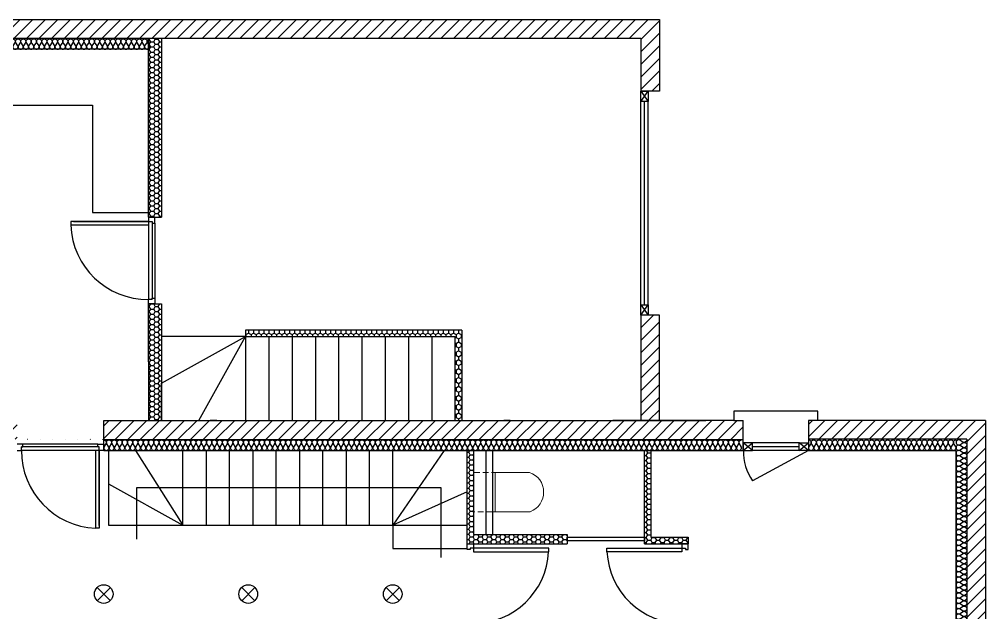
# Model space of a CAD drawing. Header units: millimetres. Extents: x -210 to 11976, y -396 to 3955.
# Drawn here: x 455 to 1491, y 614 to 1250 of the extents above; entities that cross this region are included whole.
import ezdxf

# ---------------------------------------------------------------- set-up
doc = ezdxf.new("R2010")
doc.units = ezdxf.units.MM
doc.linetypes.add('INTERROMPU2', pattern=[9.525, 6.35, -3.175])
for name, color, linetype in [('Cloisons', 8, 'Continuous'), ('ElecRouge', 1, 'Continuous'), ('Escalier', 9, 'Continuous'), ('Isolation', 6, 'Continuous'), ('MenuisInt', 4, 'Continuous'), ('Mobilier', 180, 'Continuous')]:
    doc.layers.add(name, color=color, linetype=linetype)
for name, color, linetype, lineweight in [('Garage', 253, 'Continuous', 5), ('MenuisExt', 140, 'Continuous', 18), ('P-SANITAIRE', 153, 'Continuous', 18)]:
    doc.layers.add(name, color=color, linetype=linetype, lineweight=lineweight)

# ---------------------------------------------------------------- blocks, each defined once
blk = doc.blocks.new('Wc chasse integree')
for p, q in [((-21, 20), (-21, 60.3)), ((21, 20), (21, 59.8))]:
    blk.add_line(p, q)
blk.add_lwpolyline([(-21, 20), (-21, 22.8), (21, 22.8), (21, 20)], close=True)
at = {"linetype": 'INTERROMPU2'}
blk.add_lwpolyline([(-21, 20), (-21, 0), (21, 0), (21, 20)], close=True, dxfattribs=at)
blk.add_arc((-0.1, 52.6), 22.3, 18.9464, 159.6936)
blk = doc.blocks.new('*U84')
at = {"flags": 128}
for points in [[(0, 1, -0.505863), (0.239, 0.676), (0.009, 0.318, 1.322645), (0.491, 0.318), (0.261, 0.676, -0.505863), (0.5, 1)], [(0.5, 1, -0.505863), (0.739, 0.676), (0.509, 0.318, 1.322645), (0.991, 0.318), (0.761, 0.676, -0.505863), (1, 1)], [(1, 1, -0.505863), (1.239, 0.676), (1.009, 0.318, 1.322645), (1.491, 0.318), (1.261, 0.676, -0.505863), (1.5, 1)], [(1.5, 1, -0.505863), (1.739, 0.676), (1.509, 0.318, 1.322645), (1.991, 0.318), (1.761, 0.676, -0.505863), (2, 1)], [(2, 1, -0.505863), (2.239, 0.676), (2.009, 0.318, 1.322645), (2.491, 0.318), (2.261, 0.676, -0.505863), (2.5, 1)], [(2.5, 1, -0.505863), (2.739, 0.676), (2.509, 0.318, 1.322645), (2.991, 0.318), (2.761, 0.676, -0.505863), (3, 1)], [(3, 1, -0.505863), (3.239, 0.676), (3.009, 0.318, 1.322645), (3.491, 0.318), (3.261, 0.676, -0.505863), (3.5, 1)], [(3.5, 1, -0.505863), (3.739, 0.676), (3.509, 0.318, 1.322645), (3.991, 0.318), (3.761, 0.676, -0.505863), (4, 1)], [(4, 1, -0.505863), (4.239, 0.676), (4.009, 0.318, 1.322645), (4.491, 0.318), (4.261, 0.676, -0.505863), (4.5, 1)], [(4.5, 1, -0.505863), (4.739, 0.676), (4.509, 0.318, 1.322645), (4.991, 0.318), (4.761, 0.676, -0.505863), (5, 1)], [(5, 1, -0.505863), (5.239, 0.676), (5.009, 0.318, 1.322645), (5.491, 0.318), (5.261, 0.676, -0.505863), (5.5, 1)], [(5.5, 1, -0.505863), (5.739, 0.676), (5.509, 0.318, 1.322645), (5.991, 0.318), (5.761, 0.676, -0.505863), (6, 1)], [(6, 1, -0.505863), (6.239, 0.676), (6.009, 0.318, 1.322645), (6.491, 0.318), (6.261, 0.676, -0.505863), (6.5, 1)], [(6.5, 1, -0.505863), (6.739, 0.676), (6.509, 0.318, 1.322645), (6.991, 0.318), (6.761, 0.676, -0.505863), (7, 1)], [(7, 1, -0.505863), (7.239, 0.676), (7.009, 0.318, 1.322645), (7.491, 0.318), (7.261, 0.676, -0.505863), (7.5, 1)], [(7.5, 1, -0.505863), (7.739, 0.676), (7.509, 0.318, 1.322645), (7.991, 0.318), (7.761, 0.676, -0.505863), (8, 1)], [(8, 1, -0.505863), (8.239, 0.676), (8.009, 0.318, 1.322645), (8.491, 0.318), (8.261, 0.676, -0.505863), (8.5, 1)], [(8.5, 1, -0.505863), (8.739, 0.676), (8.509, 0.318, 1.322645), (8.991, 0.318), (8.761, 0.676, -0.505863), (9, 1)], [(9, 1, -0.505863), (9.239, 0.676), (9.009, 0.318, 1.322645), (9.491, 0.318), (9.261, 0.676, -0.505863), (9.5, 1)], [(9.5, 1, -0.505863), (9.739, 0.676), (9.509, 0.318, 1.322645), (9.991, 0.318), (9.761, 0.676, -0.505863), (10, 1)], [(10, 1, -0.505863), (10.239, 0.676), (10.009, 0.318, 1.322645), (10.491, 0.318), (10.261, 0.676, -0.505863), (10.5, 1)], [(10.5, 1, -0.505863), (10.739, 0.676), (10.509, 0.318, 1.322645), (10.991, 0.318), (10.761, 0.676, -0.505863), (11, 1)], [(11, 1, -0.505863), (11.239, 0.676), (11.009, 0.318, 1.322645), (11.491, 0.318), (11.261, 0.676, -0.505863), (11.5, 1)], [(11.5, 1, -0.505863), (11.739, 0.676), (11.509, 0.318, 1.322645), (11.991, 0.318), (11.761, 0.676, -0.505863), (12, 1)], [(12, 1, -0.505863), (12.239, 0.676), (12.009, 0.318, 1.322645), (12.491, 0.318), (12.261, 0.676, -0.505863), (12.5, 1)], [(12.5, 1, -0.505863), (12.739, 0.676), (12.509, 0.318, 1.322645), (12.991, 0.318), (12.761, 0.676, -0.505863), (13, 1)], [(13, 1, -0.505863), (13.239, 0.676), (13.009, 0.318, 1.322645), (13.491, 0.318), (13.261, 0.676, -0.505863), (13.5, 1)], [(13.5, 1, -0.505863), (13.739, 0.676), (13.509, 0.318, 1.322645), (13.991, 0.318), (13.761, 0.676, -0.505863), (14, 1)], [(14, 1, -0.505863), (14.239, 0.676), (14.009, 0.318, 1.322645), (14.491, 0.318), (14.261, 0.676, -0.505863), (14.5, 1)], [(14.5, 1, -0.505863), (14.739, 0.676), (14.509, 0.318, 1.322645), (14.991, 0.318), (14.761, 0.676, -0.505863), (15, 1)], [(15, 1, -0.505863), (15.239, 0.676), (15.009, 0.318, 1.322645), (15.491, 0.318), (15.261, 0.676, -0.505863), (15.5, 1)], [(15.5, 1, -0.505863), (15.739, 0.676), (15.509, 0.318, 1.322645), (15.991, 0.318), (15.761, 0.676, -0.505863), (16, 1)], [(16, 1, -0.505863), (16.239, 0.676), (16.009, 0.318, 1.322645), (16.491, 0.318), (16.261, 0.676, -0.505863), (16.5, 1)], [(16.5, 1, -0.505863), (16.739, 0.676), (16.509, 0.318, 1.322645), (16.991, 0.318), (16.761, 0.676, -0.505863), (17, 1)], [(17, 1, -0.505863), (17.239, 0.676), (17.009, 0.318, 1.322645), (17.491, 0.318), (17.261, 0.676, -0.505863), (17.5, 1)], [(17.5, 1, -0.505863), (17.739, 0.676), (17.509, 0.318, 1.322645), (17.991, 0.318), (17.761, 0.676, -0.505863), (18, 1)], [(18, 1, -0.505863), (18.239, 0.676), (18.009, 0.318, 1.322645), (18.491, 0.318), (18.261, 0.676, -0.505863), (18.5, 1)], [(18.5, 1, -0.505863), (18.739, 0.676), (18.509, 0.318, 1.322645), (18.991, 0.318), (18.761, 0.676, -0.505863), (19, 1)], [(19, 1, -0.505863), (19.239, 0.676), (19.009, 0.318, 1.322645), (19.491, 0.318), (19.261, 0.676, -0.505863), (19.5, 1)], [(19.5, 1, -0.505863), (19.739, 0.676), (19.509, 0.318, 1.322645), (19.991, 0.318), (19.761, 0.676, -0.505863), (20, 1)], [(20, 1, -0.505863), (20.239, 0.676), (20.009, 0.318, 1.322645), (20.491, 0.318), (20.261, 0.676, -0.505863), (20.5, 1)], [(20.5, 1, -0.505863), (20.739, 0.676), (20.509, 0.318, 1.322645), (20.991, 0.318), (20.761, 0.676, -0.505863), (21, 1)], [(21, 1, -0.505863), (21.239, 0.676), (21.009, 0.318, 1.322645), (21.491, 0.318), (21.261, 0.676, -0.505863), (21.5, 1)], [(21.5, 1, -0.505863), (21.739, 0.676), (21.509, 0.318, 1.322645), (21.991, 0.318), (21.761, 0.676, -0.505863), (22, 1)], [(22, 1, -0.505863), (22.239, 0.676), (22.009, 0.318, 1.322645), (22.491, 0.318), (22.261, 0.676, -0.505863), (22.5, 1)], [(22.5, 1, -0.505863), (22.739, 0.676), (22.509, 0.318, 1.322645), (22.991, 0.318), (22.761, 0.676, -0.505863), (23, 1)], [(23, 1, -0.505863), (23.239, 0.676), (23.009, 0.318, 1.322645), (23.491, 0.318), (23.261, 0.676, -0.505863), (23.5, 1)], [(23.5, 1, -0.505863), (23.739, 0.676), (23.509, 0.318, 1.322645), (23.991, 0.318), (23.761, 0.676, -0.505863), (24, 1)], [(24, 1, -0.505863), (24.239, 0.676), (24.009, 0.318, 1.322645), (24.491, 0.318), (24.261, 0.676, -0.505863), (24.5, 1)], [(24.5, 1, -0.505863), (24.739, 0.676), (24.509, 0.318, 1.322645), (24.991, 0.318), (24.761, 0.676, -0.505863), (25, 1)], [(25, 1, -0.505863), (25.239, 0.676), (25.009, 0.318, 1.322645), (25.491, 0.318), (25.261, 0.676, -0.505863), (25.5, 1)], [(25.5, 1, -0.505863), (25.739, 0.676), (25.509, 0.318, 1.322645), (25.991, 0.318), (25.761, 0.676, -0.505863), (26, 1)], [(26, 1, -0.505863), (26.239, 0.676), (26.009, 0.318, 1.322645), (26.491, 0.318), (26.261, 0.676, -0.505863), (26.5, 1)], [(26.5, 1, -0.505863), (26.739, 0.676), (26.509, 0.318, 1.322645), (26.991, 0.318), (26.761, 0.676, -0.505863), (27, 1)], [(27, 1, -0.505863), (27.239, 0.676), (27.009, 0.318, 1.322645), (27.491, 0.318), (27.261, 0.676, -0.505863), (27.5, 1)], [(27.5, 1, -0.505863), (27.739, 0.676), (27.509, 0.318, 1.322645), (27.991, 0.318), (27.761, 0.676, -0.505863), (28, 1)], [(28, 1, -0.505863), (28.239, 0.676), (28.009, 0.318, 1.322645), (28.491, 0.318), (28.261, 0.676, -0.505863), (28.5, 1)], [(28.5, 1, -0.505863), (28.739, 0.676), (28.509, 0.318, 1.322645), (28.991, 0.318), (28.761, 0.676, -0.505863), (29, 1)], [(29, 1, -0.505863), (29.239, 0.676), (29.009, 0.318, 1.322645), (29.491, 0.318), (29.261, 0.676, -0.505863), (29.5, 1)], [(29.5, 1, -0.505863), (29.739, 0.676), (29.509, 0.318, 1.322645), (29.991, 0.318), (29.761, 0.676, -0.505863), (30, 1)], [(30, 1, -0.505863), (30.239, 0.676), (30.009, 0.318, 1.322645), (30.491, 0.318), (30.261, 0.676, -0.505863), (30.5, 1)], [(30.5, 1, -0.505863), (30.739, 0.676), (30.509, 0.318, 1.322645), (30.991, 0.318), (30.761, 0.676, -0.505863), (31, 1)], [(31, 1, -0.505863), (31.239, 0.676), (31.009, 0.318, 1.322645), (31.491, 0.318), (31.261, 0.676, -0.505863), (31.5, 1)], [(31.5, 1, -0.505863), (31.739, 0.676), (31.509, 0.318, 1.322645), (31.991, 0.318), (31.761, 0.676, -0.505863), (32, 1)], [(32, 1, -0.505863), (32.239, 0.676), (32.009, 0.318, 1.322645), (32.491, 0.318), (32.261, 0.676, -0.505863), (32.5, 1)], [(32.5, 1, -0.505863), (32.739, 0.676), (32.509, 0.318, 1.322645), (32.991, 0.318), (32.761, 0.676, -0.505863), (33, 1)], [(33, 1, -0.505863), (33.239, 0.676), (33.009, 0.318, 1.322645), (33.491, 0.318), (33.261, 0.676, -0.505863), (33.5, 1)], [(33.5, 1, -0.505863), (33.739, 0.676), (33.509, 0.318, 1.322645), (33.991, 0.318), (33.761, 0.676, -0.505863), (34, 1)], [(34, 1, -0.505863), (34.239, 0.676), (34.009, 0.318, 1.322645), (34.491, 0.318), (34.261, 0.676, -0.505863), (34.5, 1)], [(34.5, 1, -0.505863), (34.739, 0.676), (34.509, 0.318, 1.322645), (34.991, 0.318), (34.761, 0.676, -0.505863), (35, 1)], [(35, 1, -0.505863), (35.239, 0.676), (35.009, 0.318, 1.322645), (35.491, 0.318), (35.261, 0.676, -0.505863), (35.5, 1)], [(35.5, 1, -0.505863), (35.739, 0.676), (35.509, 0.318, 1.322645), (35.991, 0.318), (35.761, 0.676, -0.505863), (36, 1)], [(36, 1, -0.505863), (36.239, 0.676), (36.009, 0.318, 1.322645), (36.491, 0.318), (36.261, 0.676, -0.505863), (36.5, 1)], [(36.5, 1, -0.505863), (36.739, 0.676), (36.509, 0.318, 1.322645), (36.991, 0.318), (36.761, 0.676, -0.505863), (37, 1)], [(37, 1, -0.505863), (37.239, 0.676), (37.009, 0.318, 1.322645), (37.491, 0.318), (37.261, 0.676, -0.505863), (37.5, 1)], [(37.5, 1, -0.505863), (37.739, 0.676), (37.509, 0.318, 1.322645), (37.991, 0.318), (37.761, 0.676, -0.505863), (38, 1)], [(38, 1, -0.505863), (38.239, 0.676), (38.009, 0.318, 1.322645), (38.491, 0.318), (38.261, 0.676, -0.505863), (38.5, 1)], [(38.5, 1, -0.505863), (38.739, 0.676), (38.509, 0.318, 1.322645), (38.991, 0.318), (38.761, 0.676, -0.505863), (39, 1)], [(39, 1, -0.505863), (39.239, 0.676), (39.009, 0.318, 1.322645), (39.491, 0.318), (39.261, 0.676, -0.505863), (39.5, 1)], [(39.5, 1, -0.505863), (39.739, 0.676), (39.509, 0.318, 1.322645), (39.991, 0.318), (39.761, 0.676, -0.505863), (40, 1)], [(40, 1, -0.505863), (40.239, 0.676), (40.009, 0.318, 1.322645), (40.491, 0.318), (40.261, 0.676, -0.505863), (40.5, 1)], [(40.5, 1, -0.505863), (40.739, 0.676), (40.509, 0.318, 1.322645), (40.991, 0.318), (40.761, 0.676, -0.505863), (41, 1)], [(41, 1, -0.505863), (41.239, 0.676), (41.009, 0.318, 1.322645), (41.491, 0.318), (41.261, 0.676, -0.505863), (41.5, 1)], [(41.5, 1, -0.505863), (41.739, 0.676), (41.509, 0.318, 1.322645), (41.991, 0.318), (41.761, 0.676, -0.505863), (42, 1)], [(42, 1, -0.505863), (42.239, 0.676), (42.009, 0.318, 1.322645), (42.491, 0.318), (42.261, 0.676, -0.505863), (42.5, 1)], [(42.5, 1, -0.505863), (42.739, 0.676), (42.509, 0.318, 1.322645), (42.991, 0.318), (42.761, 0.676, -0.505863), (43, 1)], [(43, 1, -0.505863), (43.239, 0.676), (43.009, 0.318, 1.322645), (43.491, 0.318), (43.261, 0.676, -0.505863), (43.5, 1)], [(43.5, 1, -0.505863), (43.739, 0.676), (43.509, 0.318, 1.322645), (43.991, 0.318), (43.761, 0.676, -0.505863), (44, 1)], [(44, 1, -0.505863), (44.239, 0.676), (44.009, 0.318, 1.322645), (44.491, 0.318), (44.261, 0.676, -0.505863), (44.5, 1)], [(44.5, 1, -0.505863), (44.739, 0.676), (44.509, 0.318, 1.322645), (44.991, 0.318), (44.761, 0.676, -0.505863), (45, 1)], [(45, 1, -0.505863), (45.239, 0.676), (45.009, 0.318, 1.322645), (45.491, 0.318), (45.261, 0.676, -0.505863), (45.5, 1)], [(45.5, 1, -0.505863), (45.739, 0.676), (45.509, 0.318, 1.322645), (45.991, 0.318), (45.761, 0.676, -0.505863), (46, 1)], [(46, 1, -0.505863), (46.239, 0.676), (46.009, 0.318, 1.322645), (46.491, 0.318), (46.261, 0.676, -0.505863), (46.5, 1)], [(46.5, 1, -0.505863), (46.739, 0.676), (46.509, 0.318, 1.322645), (46.991, 0.318), (46.761, 0.676, -0.505863), (47, 1)], [(47, 1, -0.505863), (47.239, 0.676), (47.009, 0.318, 1.322645), (47.491, 0.318), (47.261, 0.676, -0.505863), (47.5, 1)], [(47.5, 1, -0.505863), (47.739, 0.676), (47.509, 0.318, 1.322645), (47.991, 0.318), (47.761, 0.676, -0.505863), (48, 1)], [(48, 1, -0.505863), (48.239, 0.676), (48.009, 0.318, 1.322645), (48.491, 0.318), (48.261, 0.676, -0.505863), (48.5, 1)], [(48.5, 1, -0.505863), (48.739, 0.676), (48.509, 0.318, 1.322645), (48.991, 0.318), (48.761, 0.676, -0.505863), (49, 1)], [(49, 1, -0.505863), (49.239, 0.676), (49.009, 0.318, 1.322645), (49.491, 0.318), (49.261, 0.676, -0.505863), (49.5, 1)], [(49.5, 1, -0.505863), (49.739, 0.676), (49.509, 0.318, 1.322645), (49.991, 0.318), (49.761, 0.676, -0.505863), (50, 1)], [(50, 1, -0.505863), (50.239, 0.676), (50.009, 0.318, 1.322645), (50.491, 0.318), (50.261, 0.676, -0.505863), (50.5, 1)], [(50.5, 1, -0.505863), (50.739, 0.676), (50.509, 0.318, 1.322645), (50.991, 0.318), (50.761, 0.676, -0.505863), (51, 1)], [(51, 1, -0.505863), (51.239, 0.676), (51.009, 0.318, 1.322645), (51.491, 0.318), (51.261, 0.676, -0.505863), (51.5, 1)], [(51.5, 1, -0.505863), (51.739, 0.676), (51.509, 0.318, 1.322645), (51.991, 0.318), (51.761, 0.676, -0.505863), (52, 1)], [(52, 1, -0.505863), (52.239, 0.676), (52.009, 0.318, 1.322645), (52.491, 0.318), (52.261, 0.676, -0.505863), (52.5, 1)], [(52.5, 1, -0.505863), (52.739, 0.676), (52.509, 0.318, 1.322645), (52.991, 0.318), (52.761, 0.676, -0.505863), (53, 1)], [(53, 1, -0.505863), (53.239, 0.676), (53.009, 0.318, 1.322645), (53.491, 0.318), (53.261, 0.676, -0.505863), (53.5, 1)], [(53.5, 1, -0.505863), (53.739, 0.676), (53.509, 0.318, 1.322645), (53.991, 0.318), (53.761, 0.676, -0.505863), (54, 1)], [(54, 1, -0.505863), (54.239, 0.676), (54.009, 0.318, 1.322645), (54.491, 0.318), (54.261, 0.676, -0.505863), (54.5, 1)], [(54.5, 1, -0.505863), (54.739, 0.676), (54.509, 0.318, 1.322645), (54.991, 0.318), (54.761, 0.676, -0.505863), (55, 1)], [(55, 1, -0.505863), (55.239, 0.676), (55.009, 0.318, 1.322645), (55.491, 0.318), (55.261, 0.676, -0.505863), (55.5, 1)], [(55.5, 1, -0.505863), (55.739, 0.676), (55.509, 0.318, 1.322645), (55.991, 0.318), (55.761, 0.676, -0.505863), (56, 1)], [(56, 1, -0.505863), (56.239, 0.676), (56.009, 0.318, 1.322645), (56.491, 0.318), (56.261, 0.676, -0.505863), (56.5, 1)], [(56.5, 1, -0.505863), (56.739, 0.676), (56.509, 0.318, 1.322645), (56.991, 0.318), (56.761, 0.676, -0.505863), (57, 1)], [(57, 1, -0.505863), (57.239, 0.676), (57.009, 0.318, 1.322645), (57.491, 0.318), (57.261, 0.676, -0.505863), (57.5, 1)], [(57.5, 1, -0.505863), (57.739, 0.676), (57.509, 0.318, 1.322645), (57.991, 0.318), (57.761, 0.676, -0.505863), (58, 1)], [(58, 1, -0.505863), (58.239, 0.676), (58.009, 0.318, 1.322645), (58.491, 0.318), (58.261, 0.676, -0.505863), (58.5, 1)], [(58.5, 1, -0.505863), (58.739, 0.676), (58.509, 0.318, 1.322645), (58.991, 0.318), (58.761, 0.676, -0.505863), (59, 1)], [(59, 1, -0.505863), (59.239, 0.676), (59.009, 0.318, 1.322645), (59.491, 0.318), (59.261, 0.676, -0.505863), (59.5, 1)], [(59.5, 1, -0.505863), (59.739, 0.676), (59.509, 0.318, 1.322645), (59.991, 0.318), (59.761, 0.676, -0.505863), (60, 1)], [(60, 1, -0.505863), (60.239, 0.676), (60.009, 0.318, 1.322645), (60.491, 0.318), (60.261, 0.676, -0.505863), (60.5, 1)]]:
    blk.add_lwpolyline(points, format="xyb", dxfattribs=at)
blk = doc.blocks.new('*U85')
at = {"flags": 128}
for points in [[(0, 1, -0.505863), (0.239, 0.676), (0.009, 0.318, 1.322645), (0.491, 0.318), (0.261, 0.676, -0.505863), (0.5, 1)], [(0.5, 1, -0.505863), (0.739, 0.676), (0.509, 0.318, 1.322645), (0.991, 0.318), (0.761, 0.676, -0.505863), (1, 1)], [(1, 1, -0.505863), (1.239, 0.676), (1.009, 0.318, 1.322645), (1.491, 0.318), (1.261, 0.676, -0.505863), (1.5, 1)], [(1.5, 1, -0.505863), (1.739, 0.676), (1.509, 0.318, 1.322645), (1.991, 0.318), (1.761, 0.676, -0.505863), (2, 1)], [(2, 1, -0.505863), (2.239, 0.676), (2.009, 0.318, 1.322645), (2.491, 0.318), (2.261, 0.676, -0.505863), (2.5, 1)], [(2.5, 1, -0.505863), (2.739, 0.676), (2.509, 0.318, 1.322645), (2.991, 0.318), (2.761, 0.676, -0.505863), (3, 1)], [(3, 1, -0.505863), (3.239, 0.676), (3.009, 0.318, 1.322645), (3.491, 0.318), (3.261, 0.676, -0.505863), (3.5, 1)], [(3.5, 1, -0.505863), (3.739, 0.676), (3.509, 0.318, 1.322645), (3.991, 0.318), (3.761, 0.676, -0.505863), (4, 1)], [(4, 1, -0.505863), (4.239, 0.676), (4.009, 0.318, 1.322645), (4.491, 0.318), (4.261, 0.676, -0.505863), (4.5, 1)], [(4.5, 1, -0.505863), (4.739, 0.676), (4.509, 0.318, 1.322645), (4.991, 0.318), (4.761, 0.676, -0.505863), (5, 1)], [(5, 1, -0.505863), (5.239, 0.676), (5.009, 0.318, 1.322645), (5.491, 0.318), (5.261, 0.676, -0.505863), (5.5, 1)], [(5.5, 1, -0.505863), (5.739, 0.676), (5.509, 0.318, 1.322645), (5.991, 0.318), (5.761, 0.676, -0.505863), (6, 1)], [(6, 1, -0.505863), (6.239, 0.676), (6.009, 0.318, 1.322645), (6.491, 0.318), (6.261, 0.676, -0.505863), (6.5, 1)], [(6.5, 1, -0.505863), (6.739, 0.676), (6.509, 0.318, 1.322645), (6.991, 0.318), (6.761, 0.676, -0.505863), (7, 1)], [(7, 1, -0.505863), (7.239, 0.676), (7.009, 0.318, 1.322645), (7.491, 0.318), (7.261, 0.676, -0.505863), (7.5, 1)], [(7.5, 1, -0.505863), (7.739, 0.676), (7.509, 0.318, 1.322645), (7.991, 0.318), (7.761, 0.676, -0.505863), (8, 1)], [(8, 1, -0.505863), (8.239, 0.676), (8.009, 0.318, 1.322645), (8.491, 0.318), (8.261, 0.676, -0.505863), (8.5, 1)], [(8.5, 1, -0.505863), (8.739, 0.676), (8.509, 0.318, 1.322645), (8.991, 0.318), (8.761, 0.676, -0.505863), (9, 1)], [(9, 1, -0.505863), (9.239, 0.676), (9.009, 0.318, 1.322645), (9.491, 0.318), (9.261, 0.676, -0.505863), (9.5, 1)], [(9.5, 1, -0.505863), (9.739, 0.676), (9.509, 0.318, 1.322645), (9.991, 0.318), (9.761, 0.676, -0.505863), (10, 1)], [(10, 1, -0.505863), (10.239, 0.676), (10.009, 0.318, 1.322645), (10.491, 0.318), (10.261, 0.676, -0.505863), (10.5, 1)], [(10.5, 1, -0.505863), (10.739, 0.676), (10.509, 0.318, 1.322645), (10.991, 0.318), (10.761, 0.676, -0.505863), (11, 1)], [(11, 1, -0.505863), (11.239, 0.676), (11.009, 0.318, 1.322645), (11.491, 0.318), (11.261, 0.676, -0.505863), (11.5, 1)], [(11.5, 1, -0.505863), (11.739, 0.676), (11.509, 0.318, 1.322645), (11.991, 0.318), (11.761, 0.676, -0.505863), (12, 1)], [(12, 1, -0.505863), (12.239, 0.676), (12.009, 0.318, 1.322645), (12.491, 0.318), (12.261, 0.676, -0.505863), (12.5, 1)], [(12.5, 1, -0.505863), (12.739, 0.676), (12.509, 0.318, 1.322645), (12.991, 0.318), (12.761, 0.676, -0.505863), (13, 1)], [(13, 1, -0.505863), (13.239, 0.676), (13.009, 0.318, 1.322645), (13.491, 0.318), (13.261, 0.676, -0.505863), (13.5, 1)], [(13.5, 1, -0.505863), (13.739, 0.676), (13.509, 0.318, 1.322645), (13.991, 0.318), (13.761, 0.676, -0.505863), (14, 1)]]:
    blk.add_lwpolyline(points, format="xyb", dxfattribs=at)
blk = doc.blocks.new('*U86')
at = {"flags": 128}
for points in [[(0, 1, -0.505863), (0.239, 0.676), (0.009, 0.318, 1.322645), (0.491, 0.318), (0.261, 0.676, -0.505863), (0.5, 1)], [(0.5, 1, -0.505863), (0.739, 0.676), (0.509, 0.318, 1.322645), (0.991, 0.318), (0.761, 0.676, -0.505863), (1, 1)], [(1, 1, -0.505863), (1.239, 0.676), (1.009, 0.318, 1.322645), (1.491, 0.318), (1.261, 0.676, -0.505863), (1.5, 1)], [(1.5, 1, -0.505863), (1.739, 0.676), (1.509, 0.318, 1.322645), (1.991, 0.318), (1.761, 0.676, -0.505863), (2, 1)], [(2, 1, -0.505863), (2.239, 0.676), (2.009, 0.318, 1.322645), (2.491, 0.318), (2.261, 0.676, -0.505863), (2.5, 1)], [(2.5, 1, -0.505863), (2.739, 0.676), (2.509, 0.318, 1.322645), (2.991, 0.318), (2.761, 0.676, -0.505863), (3, 1)], [(3, 1, -0.505863), (3.239, 0.676), (3.009, 0.318, 1.322645), (3.491, 0.318), (3.261, 0.676, -0.505863), (3.5, 1)], [(3.5, 1, -0.505863), (3.739, 0.676), (3.509, 0.318, 1.322645), (3.991, 0.318), (3.761, 0.676, -0.505863), (4, 1)], [(4, 1, -0.505863), (4.239, 0.676), (4.009, 0.318, 1.322645), (4.491, 0.318), (4.261, 0.676, -0.505863), (4.5, 1)], [(4.5, 1, -0.505863), (4.739, 0.676), (4.509, 0.318, 1.322645), (4.991, 0.318), (4.761, 0.676, -0.505863), (5, 1)], [(5, 1, -0.505863), (5.239, 0.676), (5.009, 0.318, 1.322645), (5.491, 0.318), (5.261, 0.676, -0.505863), (5.5, 1)], [(5.5, 1, -0.505863), (5.739, 0.676), (5.509, 0.318, 1.322645), (5.991, 0.318), (5.761, 0.676, -0.505863), (6, 1)], [(6, 1, -0.505863), (6.239, 0.676), (6.009, 0.318, 1.322645), (6.491, 0.318), (6.261, 0.676, -0.505863), (6.5, 1)], [(6.5, 1, -0.505863), (6.739, 0.676), (6.509, 0.318, 1.322645), (6.991, 0.318), (6.761, 0.676, -0.505863), (7, 1)], [(7, 1, -0.505863), (7.239, 0.676), (7.009, 0.318, 1.322645), (7.491, 0.318), (7.261, 0.676, -0.505863), (7.5, 1)], [(7.5, 1, -0.505863), (7.739, 0.676), (7.509, 0.318, 1.322645), (7.991, 0.318), (7.761, 0.676, -0.505863), (8, 1)], [(8, 1, -0.505863), (8.239, 0.676), (8.009, 0.318, 1.322645), (8.491, 0.318), (8.261, 0.676, -0.505863), (8.5, 1)], [(8.5, 1, -0.505863), (8.739, 0.676), (8.509, 0.318, 1.322645), (8.991, 0.318), (8.761, 0.676, -0.505863), (9, 1)], [(9, 1, -0.505863), (9.239, 0.676), (9.009, 0.318, 1.322645), (9.491, 0.318), (9.261, 0.676, -0.505863), (9.5, 1)], [(9.5, 1, -0.505863), (9.739, 0.676), (9.509, 0.318, 1.322645), (9.991, 0.318), (9.761, 0.676, -0.505863), (10, 1)], [(10, 1, -0.505863), (10.239, 0.676), (10.009, 0.318, 1.322645), (10.491, 0.318), (10.261, 0.676, -0.505863), (10.5, 1)], [(10.5, 1, -0.505863), (10.739, 0.676), (10.509, 0.318, 1.322645), (10.991, 0.318), (10.761, 0.676, -0.505863), (11, 1)], [(11, 1, -0.505863), (11.239, 0.676), (11.009, 0.318, 1.322645), (11.491, 0.318), (11.261, 0.676, -0.505863), (11.5, 1)], [(11.5, 1, -0.505863), (11.739, 0.676), (11.509, 0.318, 1.322645), (11.991, 0.318), (11.761, 0.676, -0.505863), (12, 1)], [(12, 1, -0.505863), (12.239, 0.676), (12.009, 0.318, 1.322645), (12.491, 0.318), (12.261, 0.676, -0.505863), (12.5, 1)], [(12.5, 1, -0.505863), (12.739, 0.676), (12.509, 0.318, 1.322645), (12.991, 0.318), (12.761, 0.676, -0.505863), (13, 1)], [(13, 1, -0.505863), (13.239, 0.676), (13.009, 0.318, 1.322645), (13.491, 0.318), (13.261, 0.676, -0.505863), (13.5, 1)], [(13.5, 1, -0.505863), (13.739, 0.676), (13.509, 0.318, 1.322645), (13.991, 0.318), (13.761, 0.676, -0.505863), (14, 1)], [(14, 1, -0.505863), (14.239, 0.676), (14.009, 0.318, 1.322645), (14.491, 0.318), (14.261, 0.676, -0.505863), (14.5, 1)], [(14.5, 1, -0.505863), (14.739, 0.676), (14.509, 0.318, 1.322645), (14.991, 0.318), (14.761, 0.676, -0.505863), (15, 1)], [(15, 1, -0.505863), (15.239, 0.676), (15.009, 0.318, 1.322645), (15.491, 0.318), (15.261, 0.676, -0.505863), (15.5, 1)], [(15.5, 1, -0.505863), (15.739, 0.676), (15.509, 0.318, 1.322645), (15.991, 0.318), (15.761, 0.676, -0.505863), (16, 1)], [(16, 1, -0.505863), (16.239, 0.676), (16.009, 0.318, 1.322645), (16.491, 0.318), (16.261, 0.676, -0.505863), (16.5, 1)], [(16.5, 1, -0.505863), (16.739, 0.676), (16.509, 0.318, 1.322645), (16.991, 0.318), (16.761, 0.676, -0.505863), (17, 1)], [(17, 1, -0.505863), (17.239, 0.676), (17.009, 0.318, 1.322645), (17.491, 0.318), (17.261, 0.676, -0.505863), (17.5, 1)], [(17.5, 1, -0.505863), (17.739, 0.676), (17.509, 0.318, 1.322645), (17.991, 0.318), (17.761, 0.676, -0.505863), (18, 1)], [(18, 1, -0.505863), (18.239, 0.676), (18.009, 0.318, 1.322645), (18.491, 0.318), (18.261, 0.676, -0.505863), (18.5, 1)], [(18.5, 1, -0.505863), (18.739, 0.676), (18.509, 0.318, 1.322645), (18.991, 0.318), (18.761, 0.676, -0.505863), (19, 1)], [(19, 1, -0.505863), (19.239, 0.676), (19.009, 0.318, 1.322645), (19.491, 0.318), (19.261, 0.676, -0.505863), (19.5, 1)], [(19.5, 1, -0.505863), (19.739, 0.676), (19.509, 0.318, 1.322645), (19.991, 0.318), (19.761, 0.676, -0.505863), (20, 1)], [(20, 1, -0.505863), (20.239, 0.676), (20.009, 0.318, 1.322645), (20.491, 0.318), (20.261, 0.676, -0.505863), (20.5, 1)], [(20.5, 1, -0.505863), (20.739, 0.676), (20.509, 0.318, 1.322645), (20.991, 0.318), (20.761, 0.676, -0.505863), (21, 1)], [(21, 1, -0.505863), (21.239, 0.676), (21.009, 0.318, 1.322645), (21.491, 0.318), (21.261, 0.676, -0.505863), (21.5, 1)], [(21.5, 1, -0.505863), (21.739, 0.676), (21.509, 0.318, 1.322645), (21.991, 0.318), (21.761, 0.676, -0.505863), (22, 1)], [(22, 1, -0.505863), (22.239, 0.676), (22.009, 0.318, 1.322645), (22.491, 0.318), (22.261, 0.676, -0.505863), (22.5, 1)], [(22.5, 1, -0.505863), (22.739, 0.676), (22.509, 0.318, 1.322645), (22.991, 0.318), (22.761, 0.676, -0.505863), (23, 1)], [(23, 1, -0.505863), (23.239, 0.676), (23.009, 0.318, 1.322645), (23.491, 0.318), (23.261, 0.676, -0.505863), (23.5, 1)], [(23.5, 1, -0.505863), (23.739, 0.676), (23.509, 0.318, 1.322645), (23.991, 0.318), (23.761, 0.676, -0.505863), (24, 1)], [(24, 1, -0.505863), (24.239, 0.676), (24.009, 0.318, 1.322645), (24.491, 0.318), (24.261, 0.676, -0.505863), (24.5, 1)], [(24.5, 1, -0.505863), (24.739, 0.676), (24.509, 0.318, 1.322645), (24.991, 0.318), (24.761, 0.676, -0.505863), (25, 1)], [(25, 1, -0.505863), (25.239, 0.676), (25.009, 0.318, 1.322645), (25.491, 0.318), (25.261, 0.676, -0.505863), (25.5, 1)], [(25.5, 1, -0.505863), (25.739, 0.676), (25.509, 0.318, 1.322645), (25.991, 0.318), (25.761, 0.676, -0.505863), (26, 1)], [(26, 1, -0.505863), (26.239, 0.676), (26.009, 0.318, 1.322645), (26.491, 0.318), (26.261, 0.676, -0.505863), (26.5, 1)], [(26.5, 1, -0.505863), (26.739, 0.676), (26.509, 0.318, 1.322645), (26.991, 0.318), (26.761, 0.676, -0.505863), (27, 1)], [(27, 1, -0.505863), (27.239, 0.676), (27.009, 0.318, 1.322645), (27.491, 0.318), (27.261, 0.676, -0.505863), (27.5, 1)], [(27.5, 1, -0.505863), (27.739, 0.676), (27.509, 0.318, 1.322645), (27.991, 0.318), (27.761, 0.676, -0.505863), (28, 1)], [(28, 1, -0.505863), (28.239, 0.676), (28.009, 0.318, 1.322645), (28.491, 0.318), (28.261, 0.676, -0.505863), (28.5, 1)], [(28.5, 1, -0.505863), (28.739, 0.676), (28.509, 0.318, 1.322645), (28.991, 0.318), (28.761, 0.676, -0.505863), (29, 1)], [(29, 1, -0.505863), (29.239, 0.676), (29.009, 0.318, 1.322645), (29.491, 0.318), (29.261, 0.676, -0.505863), (29.5, 1)], [(29.5, 1, -0.505863), (29.739, 0.676), (29.509, 0.318, 1.322645), (29.991, 0.318), (29.761, 0.676, -0.505863), (30, 1)], [(30, 1, -0.505863), (30.239, 0.676), (30.009, 0.318, 1.322645), (30.491, 0.318), (30.261, 0.676, -0.505863), (30.5, 1)], [(30.5, 1, -0.505863), (30.739, 0.676), (30.509, 0.318, 1.322645), (30.991, 0.318), (30.761, 0.676, -0.505863), (31, 1)], [(31, 1, -0.505863), (31.239, 0.676), (31.009, 0.318, 1.322645), (31.491, 0.318), (31.261, 0.676, -0.505863), (31.5, 1)], [(31.5, 1, -0.505863), (31.739, 0.676), (31.509, 0.318, 1.322645), (31.991, 0.318), (31.761, 0.676, -0.505863), (32, 1)], [(32, 1, -0.505863), (32.239, 0.676), (32.009, 0.318, 1.322645), (32.491, 0.318), (32.261, 0.676, -0.505863), (32.5, 1)], [(32.5, 1, -0.505863), (32.739, 0.676), (32.509, 0.318, 1.322645), (32.991, 0.318), (32.761, 0.676, -0.505863), (33, 1)], [(33, 1, -0.505863), (33.239, 0.676), (33.009, 0.318, 1.322645), (33.491, 0.318), (33.261, 0.676, -0.505863), (33.5, 1)], [(33.5, 1, -0.505863), (33.739, 0.676), (33.509, 0.318, 1.322645), (33.991, 0.318), (33.761, 0.676, -0.505863), (34, 1)], [(34, 1, -0.505863), (34.239, 0.676), (34.009, 0.318, 1.322645), (34.491, 0.318), (34.261, 0.676, -0.505863), (34.5, 1)], [(34.5, 1, -0.505863), (34.739, 0.676), (34.509, 0.318, 1.322645), (34.991, 0.318), (34.761, 0.676, -0.505863), (35, 1)], [(35, 1, -0.505863), (35.239, 0.676), (35.009, 0.318, 1.322645), (35.491, 0.318), (35.261, 0.676, -0.505863), (35.5, 1)], [(35.5, 1, -0.505863), (35.739, 0.676), (35.509, 0.318, 1.322645), (35.991, 0.318), (35.761, 0.676, -0.505863), (36, 1)], [(36, 1, -0.505863), (36.239, 0.676), (36.009, 0.318, 1.322645), (36.491, 0.318), (36.261, 0.676, -0.505863), (36.5, 1)], [(36.5, 1, -0.505863), (36.739, 0.676), (36.509, 0.318, 1.322645), (36.991, 0.318), (36.761, 0.676, -0.505863), (37, 1)], [(37, 1, -0.505863), (37.239, 0.676), (37.009, 0.318, 1.322645), (37.491, 0.318), (37.261, 0.676, -0.505863), (37.5, 1)], [(37.5, 1, -0.505863), (37.739, 0.676), (37.509, 0.318, 1.322645), (37.991, 0.318), (37.761, 0.676, -0.505863), (38, 1)], [(38, 1, -0.505863), (38.239, 0.676), (38.009, 0.318, 1.322645), (38.491, 0.318), (38.261, 0.676, -0.505863), (38.5, 1)], [(38.5, 1, -0.505863), (38.739, 0.676), (38.509, 0.318, 1.322645), (38.991, 0.318), (38.761, 0.676, -0.505863), (39, 1)], [(39, 1, -0.505863), (39.239, 0.676), (39.009, 0.318, 1.322645), (39.491, 0.318), (39.261, 0.676, -0.505863), (39.5, 1)], [(39.5, 1, -0.505863), (39.739, 0.676), (39.509, 0.318, 1.322645), (39.991, 0.318), (39.761, 0.676, -0.505863), (40, 1)], [(40, 1, -0.505863), (40.239, 0.676), (40.009, 0.318, 1.322645), (40.491, 0.318), (40.261, 0.676, -0.505863), (40.5, 1)], [(40.5, 1, -0.505863), (40.739, 0.676), (40.509, 0.318, 1.322645), (40.991, 0.318), (40.761, 0.676, -0.505863), (41, 1)], [(41, 1, -0.505863), (41.239, 0.676), (41.009, 0.318, 1.322645), (41.491, 0.318), (41.261, 0.676, -0.505863), (41.5, 1)], [(41.5, 1, -0.505863), (41.739, 0.676), (41.509, 0.318, 1.322645), (41.991, 0.318), (41.761, 0.676, -0.505863), (42, 1)], [(42, 1, -0.505863), (42.239, 0.676), (42.009, 0.318, 1.322645), (42.491, 0.318), (42.261, 0.676, -0.505863), (42.5, 1)], [(42.5, 1, -0.505863), (42.739, 0.676), (42.509, 0.318, 1.322645), (42.991, 0.318), (42.761, 0.676, -0.505863), (43, 1)], [(43, 1, -0.505863), (43.239, 0.676), (43.009, 0.318, 1.322645), (43.491, 0.318), (43.261, 0.676, -0.505863), (43.5, 1)], [(43.5, 1, -0.505863), (43.739, 0.676), (43.509, 0.318, 1.322645), (43.991, 0.318), (43.761, 0.676, -0.505863), (44, 1)], [(44, 1, -0.505863), (44.239, 0.676), (44.009, 0.318, 1.322645), (44.491, 0.318), (44.261, 0.676, -0.505863), (44.5, 1)], [(44.5, 1, -0.505863), (44.739, 0.676), (44.509, 0.318, 1.322645), (44.991, 0.318), (44.761, 0.676, -0.505863), (45, 1)], [(45, 1, -0.505863), (45.239, 0.676), (45.009, 0.318, 1.322645), (45.491, 0.318), (45.261, 0.676, -0.505863), (45.5, 1)], [(45.5, 1, -0.505863), (45.739, 0.676), (45.509, 0.318, 1.322645), (45.991, 0.318), (45.761, 0.676, -0.505863), (46, 1)], [(46, 1, -0.505863), (46.239, 0.676), (46.009, 0.318, 1.322645), (46.491, 0.318), (46.261, 0.676, -0.505863), (46.5, 1)], [(46.5, 1, -0.505863), (46.739, 0.676), (46.509, 0.318, 1.322645), (46.991, 0.318), (46.761, 0.676, -0.505863), (47, 1)], [(47, 1, -0.505863), (47.239, 0.676), (47.009, 0.318, 1.322645), (47.491, 0.318), (47.261, 0.676, -0.505863), (47.5, 1)], [(47.5, 1, -0.505863), (47.739, 0.676), (47.509, 0.318, 1.322645), (47.991, 0.318), (47.761, 0.676, -0.505863), (48, 1)], [(48, 1, -0.505863), (48.239, 0.676), (48.009, 0.318, 1.322645), (48.491, 0.318), (48.261, 0.676, -0.505863), (48.5, 1)]]:
    blk.add_lwpolyline(points, format="xyb", dxfattribs=at)
blk = doc.blocks.new('*U95')
at = {"flags": 128}
for points in [[(0, 1, -0.505863), (0.239, 0.676), (0.009, 0.318, 1.322645), (0.491, 0.318), (0.261, 0.676, -0.505863), (0.5, 1)], [(0.5, 1, -0.505863), (0.739, 0.676), (0.509, 0.318, 1.322645), (0.991, 0.318), (0.761, 0.676, -0.505863), (1, 1)], [(1, 1, -0.505863), (1.239, 0.676), (1.009, 0.318, 1.322645), (1.491, 0.318), (1.261, 0.676, -0.505863), (1.5, 1)], [(1.5, 1, -0.505863), (1.739, 0.676), (1.509, 0.318, 1.322645), (1.991, 0.318), (1.761, 0.676, -0.505863), (2, 1)], [(2, 1, -0.505863), (2.239, 0.676), (2.009, 0.318, 1.322645), (2.491, 0.318), (2.261, 0.676, -0.505863), (2.5, 1)], [(2.5, 1, -0.505863), (2.739, 0.676), (2.509, 0.318, 1.322645), (2.991, 0.318), (2.761, 0.676, -0.505863), (3, 1)], [(3, 1, -0.505863), (3.239, 0.676), (3.009, 0.318, 1.322645), (3.491, 0.318), (3.261, 0.676, -0.505863), (3.5, 1)], [(3.5, 1, -0.505863), (3.739, 0.676), (3.509, 0.318, 1.322645), (3.991, 0.318), (3.761, 0.676, -0.505863), (4, 1)], [(4, 1, -0.505863), (4.239, 0.676), (4.009, 0.318, 1.322645), (4.491, 0.318), (4.261, 0.676, -0.505863), (4.5, 1)], [(4.5, 1, -0.505863), (4.739, 0.676), (4.509, 0.318, 1.322645), (4.991, 0.318), (4.761, 0.676, -0.505863), (5, 1)], [(5, 1, -0.505863), (5.239, 0.676), (5.009, 0.318, 1.322645), (5.491, 0.318), (5.261, 0.676, -0.505863), (5.5, 1)], [(5.5, 1, -0.505863), (5.739, 0.676), (5.509, 0.318, 1.322645), (5.991, 0.318), (5.761, 0.676, -0.505863), (6, 1)], [(6, 1, -0.505863), (6.239, 0.676), (6.009, 0.318, 1.322645), (6.491, 0.318), (6.261, 0.676, -0.505863), (6.5, 1)], [(6.5, 1, -0.505863), (6.739, 0.676), (6.509, 0.318, 1.322645), (6.991, 0.318), (6.761, 0.676, -0.505863), (7, 1)], [(7, 1, -0.505863), (7.239, 0.676), (7.009, 0.318, 1.322645), (7.491, 0.318), (7.261, 0.676, -0.505863), (7.5, 1)], [(7.5, 1, -0.505863), (7.739, 0.676), (7.509, 0.318, 1.322645), (7.991, 0.318), (7.761, 0.676, -0.505863), (8, 1)], [(8, 1, -0.505863), (8.239, 0.676), (8.009, 0.318, 1.322645), (8.491, 0.318), (8.261, 0.676, -0.505863), (8.5, 1)], [(8.5, 1, -0.505863), (8.739, 0.676), (8.509, 0.318, 1.322645), (8.991, 0.318), (8.761, 0.676, -0.505863), (9, 1)], [(9, 1, -0.505863), (9.239, 0.676), (9.009, 0.318, 1.322645), (9.491, 0.318), (9.261, 0.676, -0.505863), (9.5, 1)], [(9.5, 1, -0.505863), (9.739, 0.676), (9.509, 0.318, 1.322645), (9.991, 0.318), (9.761, 0.676, -0.505863), (10, 1)], [(10, 1, -0.505863), (10.239, 0.676), (10.009, 0.318, 1.322645), (10.491, 0.318), (10.261, 0.676, -0.505863), (10.5, 1)], [(10.5, 1, -0.505863), (10.739, 0.676), (10.509, 0.318, 1.322645), (10.991, 0.318), (10.761, 0.676, -0.505863), (11, 1)], [(11, 1, -0.505863), (11.239, 0.676), (11.009, 0.318, 1.322645), (11.491, 0.318), (11.261, 0.676, -0.505863), (11.5, 1)], [(11.5, 1, -0.505863), (11.739, 0.676), (11.509, 0.318, 1.322645), (11.991, 0.318), (11.761, 0.676, -0.505863), (12, 1)], [(12, 1, -0.505863), (12.239, 0.676), (12.009, 0.318, 1.322645), (12.491, 0.318), (12.261, 0.676, -0.505863), (12.5, 1)], [(12.5, 1, -0.505863), (12.739, 0.676), (12.509, 0.318, 1.322645), (12.991, 0.318), (12.761, 0.676, -0.505863), (13, 1)], [(13, 1, -0.505863), (13.239, 0.676), (13.009, 0.318, 1.322645), (13.491, 0.318), (13.261, 0.676, -0.505863), (13.5, 1)], [(13.5, 1, -0.505863), (13.739, 0.676), (13.509, 0.318, 1.322645), (13.991, 0.318), (13.761, 0.676, -0.505863), (14, 1)], [(14, 1, -0.505863), (14.239, 0.676), (14.009, 0.318, 1.322645), (14.491, 0.318), (14.261, 0.676, -0.505863), (14.5, 1)], [(14.5, 1, -0.505863), (14.739, 0.676), (14.509, 0.318, 1.322645), (14.991, 0.318), (14.761, 0.676, -0.505863), (15, 1)], [(15, 1, -0.505863), (15.239, 0.676), (15.009, 0.318, 1.322645), (15.491, 0.318), (15.261, 0.676, -0.505863), (15.5, 1)], [(15.5, 1, -0.505863), (15.739, 0.676), (15.509, 0.318, 1.322645), (15.991, 0.318), (15.761, 0.676, -0.505863), (16, 1)], [(16, 1, -0.505863), (16.239, 0.676), (16.009, 0.318, 1.322645), (16.491, 0.318), (16.261, 0.676, -0.505863), (16.5, 1)], [(16.5, 1, -0.505863), (16.739, 0.676), (16.509, 0.318, 1.322645), (16.991, 0.318), (16.761, 0.676, -0.505863), (17, 1)], [(17, 1, -0.505863), (17.239, 0.676), (17.009, 0.318, 1.322645), (17.491, 0.318), (17.261, 0.676, -0.505863), (17.5, 1)], [(17.5, 1, -0.505863), (17.739, 0.676), (17.509, 0.318, 1.322645), (17.991, 0.318), (17.761, 0.676, -0.505863), (18, 1)], [(18, 1, -0.505863), (18.239, 0.676), (18.009, 0.318, 1.322645), (18.491, 0.318), (18.261, 0.676, -0.505863), (18.5, 1)], [(18.5, 1, -0.505863), (18.739, 0.676), (18.509, 0.318, 1.322645), (18.991, 0.318), (18.761, 0.676, -0.505863), (19, 1)], [(19, 1, -0.505863), (19.239, 0.676), (19.009, 0.318, 1.322645), (19.491, 0.318), (19.261, 0.676, -0.505863), (19.5, 1)], [(19.5, 1, -0.505863), (19.739, 0.676), (19.509, 0.318, 1.322645), (19.991, 0.318), (19.761, 0.676, -0.505863), (20, 1)], [(20, 1, -0.505863), (20.239, 0.676), (20.009, 0.318, 1.322645), (20.491, 0.318), (20.261, 0.676, -0.505863), (20.5, 1)], [(20.5, 1, -0.505863), (20.739, 0.676), (20.509, 0.318, 1.322645), (20.991, 0.318), (20.761, 0.676, -0.505863), (21, 1)], [(21, 1, -0.505863), (21.239, 0.676), (21.009, 0.318, 1.322645), (21.491, 0.318), (21.261, 0.676, -0.505863), (21.5, 1)], [(21.5, 1, -0.505863), (21.739, 0.676), (21.509, 0.318, 1.322645), (21.991, 0.318), (21.761, 0.676, -0.505863), (22, 1)], [(22, 1, -0.505863), (22.239, 0.676), (22.009, 0.318, 1.322645), (22.491, 0.318), (22.261, 0.676, -0.505863), (22.5, 1)], [(22.5, 1, -0.505863), (22.739, 0.676), (22.509, 0.318, 1.322645), (22.991, 0.318), (22.761, 0.676, -0.505863), (23, 1)], [(23, 1, -0.505863), (23.239, 0.676), (23.009, 0.318, 1.322645), (23.491, 0.318), (23.261, 0.676, -0.505863), (23.5, 1)], [(23.5, 1, -0.505863), (23.739, 0.676), (23.509, 0.318, 1.322645), (23.991, 0.318), (23.761, 0.676, -0.505863), (24, 1)]]:
    blk.add_lwpolyline(points, format="xyb", dxfattribs=at)

msp = doc.modelspace()

# ---------------------------------------------------------------- hatches: boundary and pattern name
at = {"lineweight": 30, "transparency": 33554687}
h = msp.add_hatch(dxfattribs=at)
h.set_pattern_fill('ANSI31', color=256, scale=3)
h.paths.add_polyline_path([(311.1, 945.3), (291.1, 945.3), (291.1, 820.3), (311.1, 820.3)])
h.paths.add_polyline_path([(311.1, 1230.3), (1121.1, 1230.3), (1121.1, 1173.3), (1141.1, 1173.3), (1141.1, 1250.3), (291.1, 1250.3), (291.1, 1038.3), (311.1, 1038.3)])
h = msp.add_hatch(dxfattribs=at)
h.set_pattern_fill('ANSI31', color=256, scale=3)
h.set_pattern_definition([(45, (-85.111, -30.63), (-6.73519, 6.73519), [])])
h.paths.add_polyline_path([(1141.1, 933.3), (1121.1, 933.3), (1121.1, 820.3), (1141.1, 820.3)])
h = msp.add_hatch(dxfattribs=at)
h.set_pattern_fill('ANSI31', color=256, scale=3)
h.paths.add_polyline_path([(291.1, 820.3), (1.1, 820.3), (1.1, 726.3), (21.1, 726.3), (21.1, 800.3), (1231.1, 800.1), (1231.1, 820.3), (1181.1, 820.3), (1091.1, 820.3), (545.1, 820.3), (545.1, 800.1), (452.1, 800.3), (452.1, 820.3)])
h.paths.add_polyline_path([(1.1, 444.3), (21.1, 444.3), (21.1, 596.3), (1.1, 596.3)])
h.paths.add_polyline_path([(21.1, 240.3), (21.1, 314.3), (1.1, 314.3), (1.1, 300.3), (1.1, 220.3), (86.1, 220.3), (86.1, 240.3)])
h.paths.add_polyline_path([(351.1, 220.3), (351.1, 0.3), (445.1, 0.3), (445.1, 20.3), (371.1, 20.3), (371.1, 220.3), (371.1, 240.3), (266.1, 240.3), (266.1, 220.3)])
h.paths.add_polyline_path([(845.1, 20.3), (845.1, 0.3), (955.1, 0.3), (955.1, 20.3)])
h.paths.add_polyline_path([(1061.1, 20.3), (1061.1, 0.3), (1141.1, 0.3), (1141.1, 75.3), (1121.1, 75.3), (1121.1, 20.3)])
h.paths.add_polyline_path([(1121.1, 145.3), (1141.1, 145.3), (1141.1, 220.3), (1226.1, 220.3), (1226.1, 240.3), (1121.1, 240.3)])
h.paths.add_polyline_path([(1491.1, 220.3), (1491.1, 820.3), (1301.1, 820.3), (1301.1, 800.3), (1471.1, 800.3), (1471.1, 240.3), (1406.1, 240.3), (1406.1, 220.3)])
at = {"layer": 'Cloisons', "lineweight": 30, "transparency": 33554687}
h = msp.add_hatch(dxfattribs=at)
h.set_pattern_fill('HONEY', color=256)
h.set_pattern_definition([(0, (147.8973, 434.3952), (4.7625, 2.749631), [3.175, -6.35]), (120, (147.8973, 434.3952), (-4.7625, 2.749631), [3.175, -6.35]), (60, (147.8973, 434.3952), (1e-08, 5.499261), [-6.35, 3.175])])
h.paths.add_polyline_path([(607.1, 1230.3), (593.1, 1230.3), (593.1, 1038.3), (607.1, 1038.3)])
h = msp.add_hatch(dxfattribs=at)
h.set_pattern_fill('HONEY', color=256)
h.set_pattern_definition([(0, (147.8973, 241.3952), (4.7625, 2.749631), [3.175, -6.35]), (120, (147.8973, 241.3952), (-4.7625, 2.749631), [3.175, -6.35]), (60, (147.8973, 241.3952), (1e-08, 5.499261), [-6.35, 3.175])])
h.paths.add_polyline_path([(606.9, 945.3), (592.9, 945.3), (593.1, 820.3), (607.1, 820.3)])
h = msp.add_hatch(dxfattribs=at)
h.set_pattern_fill('HONEY', color=256, angle=-90)
h.set_pattern_definition([(270, (243.906, 1431.6257), (2.749631, -4.7625), [3.175, -6.35]), (30, (243.906, 1431.6257), (2.749631, 4.7625), [3.175, -6.35]), (330, (243.906, 1431.6257), (5.499261, -1e-08), [-6.35, 3.175])])
h.paths.add_polyline_path([(929.1, 820.3), (929.1, 917.3), (697.1, 917.3), (697.1, 910.3), (922.1, 910.3), (922.1, 820.3)])
h = msp.add_hatch(dxfattribs=at)
h.set_pattern_fill('HONEY', color=256)
h.paths.add_polyline_path([(1042.1, 698.3), (942.1, 698.3), (942.1, 788.3), (935.1, 788.3), (935.1, 688.3), (1042.1, 688.3)])
h = msp.add_hatch(dxfattribs=at)
h.set_pattern_fill('HONEY', color=256)
h.set_pattern_definition([(0, (0, 2), (4.7625, 2.7496306), [3.175, -6.35]), (120, (0, 2), (-4.7625, 2.7496307), [3.175, -6.35]), (60, (0, 2), (1e-08, 5.4992613), [-6.35, 3.175])])
h.paths.add_polyline_path([(1172.1, 695.3), (1132.1, 695.3), (1132.1, 788.3), (1125.1, 788.3), (1125.1, 688.3), (1132.1, 688.3), (1172.1, 688.3)])

# ---------------------------------------------------------------- linework, layer by layer
for p, q in [((291.1, 1250.3), (1141.1, 1250.3)), ((1141.1, 1250.3), (1141.1, 1173.3)), ((311.1, 1230.3), (1121.1, 1230.3)), ((1121.1, 1230.3), (1121.1, 1173.3)), ((545.1, 820.3), (1191.1, 820.3)), ((1491.1, 820.3), (1491.1, 220.3)), ((545.1, 800.1), (1231.1, 800.1)), ((1471.1, 800.3), (1471.1, 240.3))]:
    msp.add_line(p, q)
at = {"lineweight": 30}
for p, q in [((1141.1, 1173.3), (1121.1, 1173.3)), ((1121.1, 933.3), (1121.1, 820.3)), ((1141.1, 933.3), (1121.1, 933.3)), ((1141.1, 820.3), (1141.1, 933.3)), ((1311.1, 830.3), (1221.1, 830.3)), ((1221.1, 830.3), (1221.1, 820.3)), ((1311.1, 820.3), (1311.1, 830.3)), ((545.1, 788.3), (545.1, 820.3)), ((1221.1, 820.3), (1091.1, 820.3)), ((1121.1, 820.3), (1141.1, 820.3)), ((1221.1, 820.3), (1231.1, 820.3)), ((1231.1, 788.3), (1231.1, 820.3)), ((1491.1, 820.3), (1301.1, 820.3)), ((1301.1, 820.3), (1301.1, 788.3)), ((1471.1, 800.3), (1301.1, 800.3))]:
    msp.add_line(p, q, dxfattribs=at)
at = {"layer": 'Cloisons', "lineweight": 30}
for p, q in [((593.1, 1038.3), (607.1, 1038.3)), ((592.9, 945.3), (606.9, 945.3)), ((592.9, 945.3), (593.1, 820.3)), ((606.9, 945.3), (607.1, 820.3)), ((697.1, 910.3), (607.1, 910.3)), ((607.1, 860.3), (697.1, 910.3)), ((647.1, 820.3), (697.1, 910.3)), ((607.1, 820.3), (607.1, 860.3)), ((607.1, 820.3), (647.1, 820.3)), ((666.4, 820.3), (659.4, 820.3)), ((1172.1, 695.3), (1172.1, 688.3))]:
    msp.add_line(p, q, dxfattribs=at)
at = {"layer": 'Cloisons'}
for p, q in [((935.1, 686.3), (935.1, 788.3)), ((942.1, 788.3), (935.1, 788.3)), ((942.1, 698.3), (942.1, 788.3)), ((955.1, 788.3), (955.1, 698.3)), ((962.1, 788.3), (962.1, 698.3)), ((1125.1, 688.3), (1125.1, 788.3)), ((1125.1, 788.3), (1132.1, 788.3)), ((1132.1, 788.3), (1132.1, 695.3)), ((942.1, 698.3), (1042.1, 698.3)), ((1042.1, 698.3), (1042.1, 688.3)), ((1132.1, 695.3), (1172.1, 695.3)), ((935.1, 688.3), (1042.1, 688.3)), ((1125.1, 688.3), (1172.1, 688.3))]:
    msp.add_line(p, q, dxfattribs=at)
at = {"layer": 'ElecRouge', "lineweight": 30}
for p, q in [((538.1, 627.2), (552.2, 641.4)), ((552.2, 627.2), (538.1, 641.4)), ((693.1, 627.2), (707.2, 641.4)), ((707.2, 627.2), (693.1, 641.4)), ((848.1, 627.2), (862.2, 641.4)), ((862.2, 627.2), (848.1, 641.4))]:
    msp.add_line(p, q, dxfattribs=at)
for centre in [(545.1, 634.3), (700.1, 634.3), (855.1, 634.3)]:
    msp.add_circle(centre, 10, dxfattribs=at)
at = {"layer": 'Escalier', "lineweight": 30}
for p, q in [((550.1, 788.3), (550.1, 708.3)), ((550.1, 788.3), (935.1, 788.3)), ((579.1, 788.3), (630.1, 708.3)), ((630.1, 708.3), (630.1, 788.3)), ((655.1, 788.3), (655.1, 708.3)), ((680.1, 708.3), (680.1, 788.3)), ((705.1, 788.3), (705.1, 708.3)), ((730.1, 708.3), (730.1, 788.3)), ((755.1, 788.3), (755.1, 708.3)), ((780.1, 708.3), (780.1, 788.3)), ((805.1, 788.3), (805.1, 708.3)), ((830.1, 708.3), (830.1, 788.3)), ((855.1, 708.3), (855.1, 788.3)), ((910.1, 788.3), (855.1, 708.3)), ((935.1, 683.3), (935.1, 788.3)), ((550.1, 752.3), (630.1, 708.3)), ((580.6, 693.3), (580.6, 748.6)), ((580.6, 748.6), (906.8, 748.6)), ((906.8, 748.6), (906.8, 673.3)), ((935.1, 743.9), (855.1, 708.3)), ((550.1, 708.3), (855.1, 708.3)), ((855.1, 708.3), (855.1, 683.3)), ((855.1, 708.3), (935.1, 708.3)), ((855.1, 683.3), (935.1, 683.3))]:
    msp.add_line(p, q, dxfattribs=at)
at = {"layer": 'Garage', "lineweight": 30}
for p, q in [((593.1, 1038.3), (593.1, 1230.3)), ((593.1, 1230.3), (600.1, 1230.3)), ((607.1, 1230.3), (607.1, 1038.3)), ((929.1, 917.3), (697.1, 917.3)), ((697.1, 917.3), (697.1, 910.3)), ((929.1, 917.3), (929.1, 820.3)), ((697.1, 910.3), (922.1, 910.3)), ((697.1, 910.3), (697.1, 820.3)), ((722.1, 910.3), (722.1, 820.3)), ((747.1, 910.3), (747.1, 820.3)), ((772.1, 910.3), (772.1, 820.3)), ((797.1, 910.3), (797.1, 820.3)), ((822.1, 910.3), (822.1, 820.3)), ((847.1, 910.3), (847.1, 820.3)), ((872.1, 910.3), (872.1, 820.3)), ((897.1, 910.3), (897.1, 820.3)), ((922.1, 820.3), (922.1, 910.3)), ((981.1, 820.3), (974.1, 820.3))]:
    msp.add_line(p, q, dxfattribs=at)
at = {"layer": 'Isolation', "lineweight": 30}
for p, q in [((311.1, 1230.3), (593.1, 1230.3)), ((593.1, 1230.3), (593.1, 1218.3)), ((593.1, 1218.3), (323.1, 1218.3)), ((1301.1, 788.3), (1459.1, 788.3))]:
    msp.add_line(p, q, dxfattribs=at)
at = {"layer": 'Isolation'}
for p, q in [((545.1, 788.3), (1231.1, 788.3)), ((1459.1, 788.3), (1459.1, 252.3))]:
    msp.add_line(p, q, dxfattribs=at)
at = {"layer": 'MenuisExt', "lineweight": 30}
for p, q in [((1121.1, 1173.3), (1129.1, 1173.3)), ((1121.1, 1162.3), (1121.1, 1173.3)), ((1121.1, 1173.3), (1129.1, 1162.3)), ((1121.1, 1162.3), (1129.1, 1173.3)), ((1129.1, 1173.3), (1129.1, 1162.3)), ((1129.1, 1162.3), (1121.1, 1162.3)), ((1121.1, 944.3), (1121.1, 1162.3)), ((1125.1, 944.3), (1125.1, 1162.3)), ((1129.1, 944.3), (1129.1, 1162.3)), ((1121.1, 944.3), (1129.1, 944.3)), ((1121.1, 933.3), (1121.1, 944.3)), ((1121.1, 944.3), (1129.1, 933.3)), ((1121.1, 933.3), (1129.1, 944.3)), ((1129.1, 944.3), (1129.1, 933.3)), ((1129.1, 933.3), (1121.1, 933.3)), ((1241.1, 796.3), (1231.1, 796.3)), ((1231.1, 796.3), (1231.1, 788.3)), ((1231.1, 788.3), (1241.1, 796.3)), ((1241.1, 788.3), (1231.1, 796.3)), ((1231.1, 788.3), (1241.1, 788.3)), ((1241.1, 788.3), (1241.1, 796.3)), ((1291.1, 796.3), (1241.1, 796.3)), ((1241.1, 792.3), (1291.1, 792.3)), ((1291.1, 788.3), (1241.1, 788.3)), ((1301.1, 788.3), (1241.1, 755.5)), ((1291.1, 788.3), (1291.1, 796.3)), ((1291.1, 796.3), (1301.1, 796.3)), ((1291.1, 788.3), (1301.1, 796.3)), ((1301.1, 788.3), (1291.1, 796.3)), ((1301.1, 788.3), (1291.1, 788.3)), ((1301.1, 796.3), (1301.1, 788.3))]:
    msp.add_line(p, q, dxfattribs=at)
msp.add_arc((1288.4, 787.8), 57.2, 179.4671, 214.3456, dxfattribs=at)
at = {"layer": 'MenuisInt'}
for p, q in [((599.9, 1038.3), (593.1, 1038.3)), ((593.1, 1038.3), (593.1, 1033.5)), ((599.9, 1032), (599.9, 1038.3)), ((593.1, 1029.6), (509.8, 1029.6)), ((512.6, 1033.5), (593.1, 1033.5)), ((593.1, 1033.5), (597, 1033.5)), ((593.1, 1033.5), (593.1, 1029.6)), ((597, 1033.5), (597, 1032)), ((597, 1032), (599.9, 1032)), ((593.1, 945.3), (593.1, 950.2)), ((593.1, 950.2), (597, 950.2)), ((599.9, 945.3), (593.1, 945.3)), ((597, 950.2), (597, 951.6)), ((597, 951.6), (599.9, 951.6)), ((599.9, 951.6), (599.9, 945.3)), ((458.4, 795.1), (452.1, 795.1)), ((452.1, 788.3), (457, 788.3)), ((457, 788.3), (457, 792.2)), ((457, 792.2), (458.4, 792.2)), ((458.4, 792.2), (458.4, 795.1)), ((540.3, 788.3), (536.4, 788.3)), ((536.4, 788.3), (536.4, 705)), ((538.8, 795.1), (545.1, 795.1)), ((538.8, 792.2), (538.8, 795.1)), ((540.3, 792.2), (538.8, 792.2)), ((540.3, 788.3), (540.3, 792.2)), ((545.1, 788.3), (540.3, 788.3)), ((540.3, 707.8), (540.3, 788.3)), ((545.1, 795.1), (545.1, 788.3)), ((1042.1, 691.3), (1042.1, 695.3)), ((1042.1, 695.3), (1125.1, 695.3)), ((1125.1, 695.3), (1125.1, 691.3)), ((935.1, 682), (935.1, 688.3)), ((935.1, 688.3), (941.9, 688.3)), ((941.9, 688.3), (941.9, 683.5)), ((1125.1, 691.3), (1042.1, 691.3)), ((1172.1, 688.3), (1165.3, 688.3)), ((1165.3, 688.3), (1165.3, 683.5)), ((1172.1, 682), (1172.1, 688.3)), ((938, 682), (935.1, 682)), ((941.9, 683.5), (938, 683.5)), ((938, 683.5), (938, 682)), ((941.9, 683.5), (941.9, 679.6)), ((1022.4, 683.5), (941.9, 683.5)), ((941.9, 679.6), (1022.4, 679.6)), ((1022.4, 679.6), (1022.4, 683.5)), ((1084.8, 679.6), (1084.8, 683.5)), ((1084.8, 683.5), (1165.3, 683.5)), ((1165.3, 679.6), (1084.8, 679.6)), ((1165.3, 683.5), (1169.2, 683.5)), ((1165.3, 683.5), (1165.3, 679.6)), ((1169.2, 683.5), (1169.2, 682)), ((1169.2, 682), (1172.1, 682))]:
    msp.add_line(p, q, dxfattribs=at)
at = {"layer": 'MenuisInt', "lineweight": 30}
for p, q in [((593.1, 1033.5), (509.8, 1033.5)), ((509.8, 1033.5), (509.8, 1029.6)), ((593.1, 1029.6), (593.1, 950.2)), ((597, 1033.5), (597, 950.2)), ((599.9, 1032), (599.9, 951.6)), ((540.3, 792.2), (457, 792.2)), ((536.4, 788.3), (457, 788.3)), ((538.8, 795.1), (458.4, 795.1)), ((540.3, 788.3), (540.3, 705)), ((540.3, 705), (536.4, 705))]:
    msp.add_line(p, q, dxfattribs=at)
for centre, start, end in [((592.3, 1032.7), 182.1726, 270.5593), ((539.5, 787.5), 179.4407, 267.8274)]:
    msp.add_arc(centre, 82.6, start, end, dxfattribs=at)
at = {"layer": 'MenuisInt'}
for centre, start, end in [((941.9, 683.5), 270, 357.2377), ((1165.3, 683.5), 182.7623, 270)]:
    msp.add_arc(centre, 80.5, start, end, dxfattribs=at)
at = {"layer": 'Mobilier', "lineweight": 30}
for p, q in [((593.1, 1218.3), (323.1, 1218.3)), ((593.1, 1043.3), (593.1, 1218.3)), ((383.1, 1158.3), (533.1, 1158.3)), ((533.1, 1158.3), (533.1, 1043.3)), ((533.1, 1043.3), (593.1, 1043.3)), ((1491.1, 820.3), (1491.1, 520.3))]:
    msp.add_line(p, q, dxfattribs=at)

# ---------------------------------------------------------------- block references
at = {"layer": 'Isolation', "lineweight": 30, "xscale": 11.30975603551797, "yscale": 11.30975603551797, "zscale": 11.30975603551797}
for name, p in [('*U95', (323.1, 1218.2)), ('*U84', (545.1, 788.3)), ('*U85', (1301.1, 788.3))]:
    msp.add_blockref(name, p, dxfattribs=at)
at = {"layer": 'Isolation', "lineweight": 30, "xscale": 11.30975603551797, "yscale": 11.30975603551797, "zscale": 11.30975603551797, "rotation": 270}
msp.add_blockref('*U86', (1459.5, 799.6), dxfattribs=at)
at = {"layer": 'P-SANITAIRE', "lineweight": 9, "xscale": -1, "rotation": 270}
msp.add_blockref('Wc chasse integree', (942.1, 743.6), dxfattribs=at)

doc.saveas('drawing.dxf')
